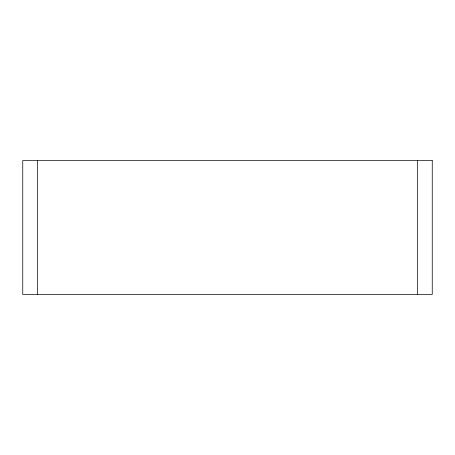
<?xml version="1.0" encoding="UTF-8"?>
<svg xmlns="http://www.w3.org/2000/svg" width="455" height="455" viewBox="0 0 455 455"><rect width="100%" height="100%" fill="white"/><g stroke="black" fill="none" stroke-linecap="round" stroke-linejoin="round"><path stroke-width="0.68" d="M417.366 160.53L417.366 294.47M37.634 160.53L37.634 294.47M432.25 160.53L22.75 160.53L22.75 294.47L432.25 294.47L432.25 160.53"/></g></svg>
